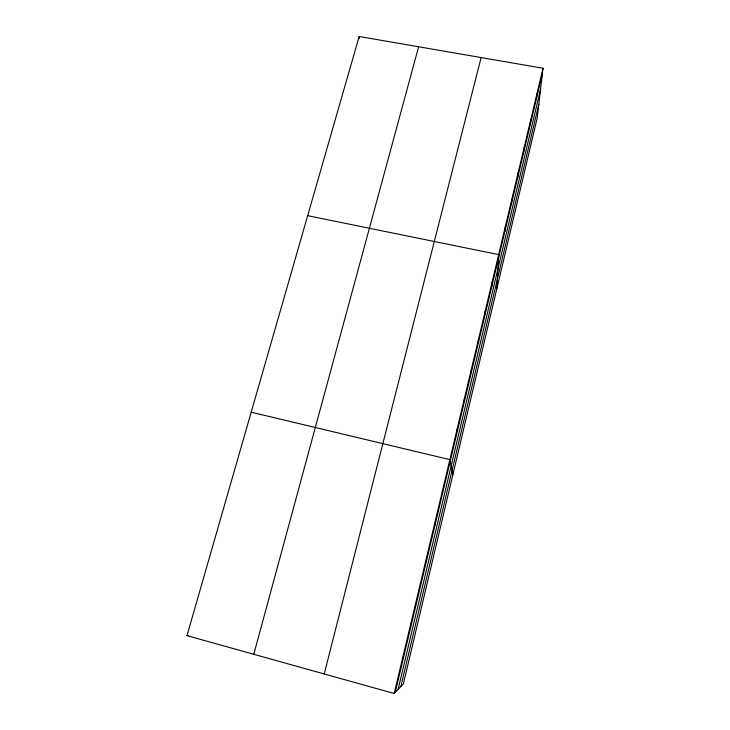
<?xml version="1.0" encoding="UTF-8"?>
<svg xmlns="http://www.w3.org/2000/svg" width="730" height="730" viewBox="0 0 730 730"><rect width="100%" height="100%" fill="white"/><g stroke="black" fill="none" stroke-linecap="round" stroke-linejoin="round"><path stroke-width="1.09" d="M485.149 314.393L485.195 311.172M491.847 286.206L491.974 282.702M496.902 288.487L498.654 254.615L307.668 215.669M504.987 230.972L505.251 226.911M511.42 203.907L511.757 199.573M517.78 177.198L518.181 172.608M524.049 150.845L524.514 146M530.236 124.83L530.765 119.738M536.34 99.152L536.933 93.823M543.02 68.246L537.198 118.078L403.38 683.91L394.191 693.5L186.98 635.638L359.16 36.5L543.02 68.246L394.191 693.5M398.105 689.421L540.565 89.279M400.87 686.538L538.813 104.308M395.231 692.414L542.372 73.803M324.22 673.963L481.125 57.56M253.785 654.29L418.628 46.766M402.513 658.542L403.444 657.885M410.707 624.123L411.528 623.885M186.98 635.638L188.687 635.447M418.774 590.232L419.495 590.387M251.193 412.195L449.853 459.635L452.965 474.226M426.721 556.844L427.342 557.392M434.551 523.957L435.08 524.879M442.261 491.555L442.699 492.841M359.16 36.5L359.571 38.407M457.126 429.103L457.391 431.074M464.289 398.991L464.472 401.29M471.361 369.307L471.461 371.926M478.323 340.034L478.351 342.963"/></g></svg>
